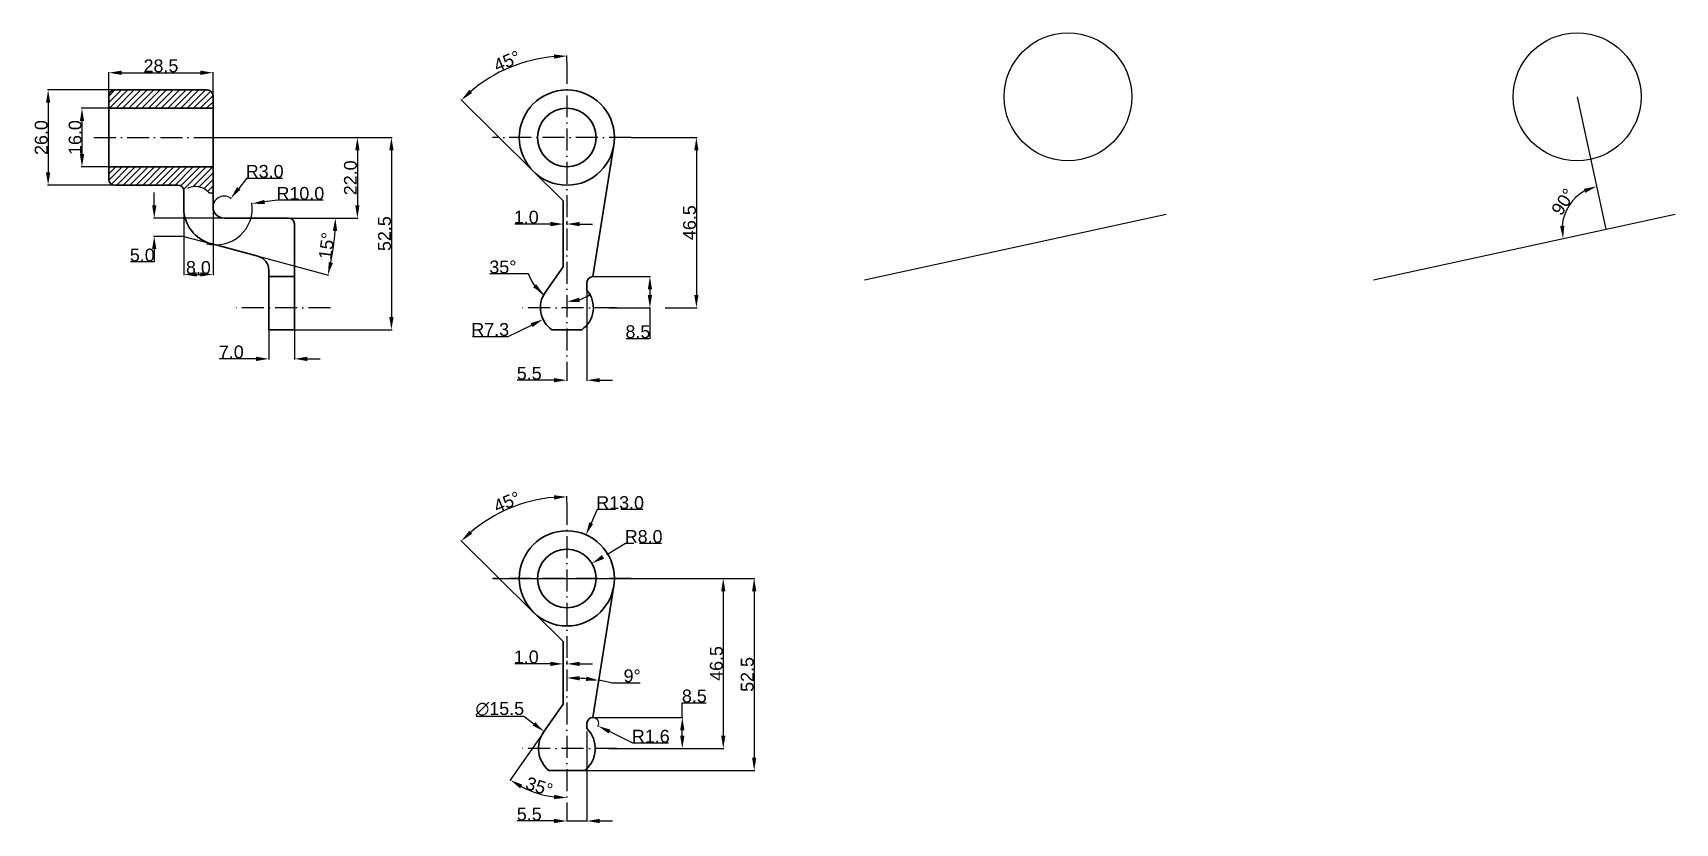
# Model space of a CAD drawing. Header units: inches. Extents: x -31 to 419, y -185 to 30.
import ezdxf

# ---------------------------------------------------------------- set-up
doc = ezdxf.new("R2010")
doc.units = ezdxf.units.IN
doc.header["$MEASUREMENT"] = 0
doc.linetypes.add('ACAD_ISO02W100', pattern=[15, 12, -3])
doc.linetypes.add('ACAD_ISO10W100', pattern=[18, 12, -3, 0, -3])
doc.layers.add('contorno', color=7, linetype='Continuous', lineweight=30)
for name, color, linetype in [('cotas', 7, 'Continuous'), ('ejes', 7, 'ACAD_ISO10W100'), ('ocultas', 7, 'ACAD_ISO02W100')]:
    doc.layers.add(name, color=color, linetype=linetype)
doc.styles.get("Standard").update_dxf_attribs({"font": 'ARIAL.TTF'})
doc.dimstyles.get("Standard").update_dxf_attribs({"dimtxt": 3.5, "dimasz": 3.5, "dimexe": 0.18, "dimexo": 0.0625, "dimgap": 0.09, "dimtad": 1, "dimtoh": 1, "dimdec": 1, "dimzin": 0, "dimdsep": 46, "dimtxsty": 'Standard', "dimcen": 0, "dimadec": 0, "dimazin": 0, "dimtfac": 1, "dimtdec": 1, "dimtofl": 0, "dimtmove": 0, "dimatfit": 3, "dimfxl": 1, "dimtolj": 1, "dimtzin": 0, "dimarcsym": 0})

# ---------------------------------------------------------------- blocks, each defined once
blk = doc.blocks.new('*D1')
at = {"color": 0, "lineweight": -2}
blk.add_arc((399.58, -23.22), 12, 119.0508, 175.5049, dxfattribs=at)
at = {"color": 0}
for points in [[(393.54, -12.18), (393.95, -13.27), (397.02, -11.49)], [(388.2, -22.24), (387.03, -22.32), (387.85, -25.77)]]:
    blk.add_solid(points, dxfattribs=at)
at = {"layer": 'Defpoints', "color": 0}
for p in [(391.7, 12.98), (391.5, -14.34), (418.5, -19.1), (399.58, -23.22), (336.03, -37.05)]:
    blk.add_point(p, dxfattribs=at)
at = {"color": 0, "insert": (387.9, -15.72), "char_height": 3.5, "attachment_point": 5, "rotation": 57.2779}
blk.add_mtext('\\A1;90°', dxfattribs=at)
blk = doc.blocks.new('*D2')
at = {"layer": 'cotas', "color": 0, "lineweight": -2, "ltscale": 0.5}
for p, q in [((39.4, -20.16), (52.32, -20.16)), ((31.03, -30.61), (50.27, -35.77))]:
    blk.add_line(p, q, dxfattribs=at)
blk.add_arc((-7.97, -20.16), 60.11, 348.3364, 356.6636, dxfattribs=at)
at = {"layer": 'cotas', "color": 0, "ltscale": 0.5}
for points in [[(51.46, -23.64), (52.62, -23.68), (52.14, -20.16)], [(51.47, -32.45), (50.33, -32.18), (50.09, -35.72)]]:
    blk.add_solid(points, dxfattribs=at)
at = {"layer": 'Defpoints', "color": 0, "ltscale": 0.5}
for p in [(21.69, -20.16), (39.34, -20.16), (18.1, -27.15), (30.97, -30.6), (51.23, -30.6)]:
    blk.add_point(p, dxfattribs=at)
at = {"layer": 'cotas', "color": 0, "ltscale": 0.5, "insert": (49.77, -27.76), "char_height": 3.5, "attachment_point": 5, "rotation": 82.5}
blk.add_mtext('\\A1;15°', dxfattribs=at)
blk = doc.blocks.new('*D3')
at = {"layer": 'cotas', "color": 0, "lineweight": -2, "ltscale": 0.5}
for p, q in [((115.44, 22.54), (115.44, 24.3)), ((106.16, -7.27), (86.46, 12.2))]:
    blk.add_line(p, q, dxfattribs=at)
blk.add_arc((115.44, -16.44), 40.56, 94.9454, 130.395, dxfattribs=at)
at = {"layer": 'cotas', "color": 0, "ltscale": 0.5}
for points in [[(111.92, 24.56), (111.97, 23.39), (115.44, 24.12)], [(89.55, 14.03), (88.76, 14.88), (86.59, 12.07)]]:
    blk.add_solid(points, dxfattribs=at)
at = {"layer": 'Defpoints', "color": 0, "ltscale": 0.5}
for p in [(104.87, 22.72), (115.44, 22.48), (106.2, -7.31), (114.44, -15.45), (115.44, -59.95)]:
    blk.add_point(p, dxfattribs=at)
at = {"layer": 'cotas', "color": 0, "ltscale": 0.5, "insert": (99.09, 22.72), "char_height": 3.5, "attachment_point": 5, "rotation": 22.6702}
blk.add_mtext('\\A1;45°', dxfattribs=at)
blk = doc.blocks.new('*D4')
at = {"layer": 'cotas', "color": 0, "lineweight": -2, "ltscale": 0.5}
for p, q in [((122.65, -36.16), (138.33, -36.16)), ((138.15, -39.66), (138.15, -41.16)), ((126.91, -44.66), (138.33, -44.66)), ((138.15, -44.66), (138.15, -53.12)), ((138.15, -53.12), (131.66, -53.12))]:
    blk.add_line(p, q, dxfattribs=at)
at = {"layer": 'cotas', "color": 0, "ltscale": 0.5}
for points in [[(137.57, -39.66), (138.74, -39.66), (138.15, -36.16)], [(137.57, -41.16), (138.74, -41.16), (138.15, -44.66)]]:
    blk.add_solid(points, dxfattribs=at)
at = {"layer": 'Defpoints', "color": 0, "ltscale": 0.5}
for p in [(122.58, -36.16), (126.85, -44.66), (138.15, -44.66)]:
    blk.add_point(p, dxfattribs=at)
at = {"layer": 'cotas', "color": 0, "ltscale": 0.5, "insert": (134.86, -51.24), "char_height": 3.5, "attachment_point": 5}
blk.add_mtext('\\A1;8.5', dxfattribs=at)
blk = doc.blocks.new('*D5')
at = {"layer": 'cotas', "color": 0, "lineweight": -2, "ltscale": 0.5}
for p, q in [((133.04, 1.84), (151.04, 1.84)), ((150.86, -1.66), (150.86, -41.16)), ((142.28, -44.66), (151.04, -44.66))]:
    blk.add_line(p, q, dxfattribs=at)
at = {"layer": 'cotas', "color": 0, "ltscale": 0.5}
for points in [[(150.27, -1.66), (151.44, -1.66), (150.86, 1.84)], [(150.27, -41.16), (151.44, -41.16), (150.86, -44.66)]]:
    blk.add_solid(points, dxfattribs=at)
at = {"layer": 'Defpoints', "color": 0, "ltscale": 0.5}
for p in [(132.98, 1.84), (142.21, -44.66), (150.86, -44.66)]:
    blk.add_point(p, dxfattribs=at)
at = {"layer": 'cotas', "color": 0, "ltscale": 0.5, "insert": (148.98, -21.41), "char_height": 3.5, "attachment_point": 5, "rotation": 90}
blk.add_mtext('\\A1;46.5', dxfattribs=at)
blk = doc.blocks.new('*D6')
at = {"layer": 'cotas', "color": 0, "lineweight": -2, "ltscale": 0.5}
for p, q in [((110.94, -21.79), (101.23, -21.79)), ((114.44, -21), (114.44, -21.97)), ((115.44, -21), (115.44, -21.97)), ((118.94, -21.79), (122.44, -21.79))]:
    blk.add_line(p, q, dxfattribs=at)
at = {"layer": 'cotas', "color": 0, "ltscale": 0.5}
for points in [[(110.94, -21.21), (110.94, -22.38), (114.44, -21.79)], [(118.94, -21.21), (118.94, -22.38), (115.44, -21.79)]]:
    blk.add_solid(points, dxfattribs=at)
at = {"layer": 'Defpoints', "color": 0, "ltscale": 0.5}
for p in [(114.44, -20.94), (115.44, -20.94), (115.44, -21.79)]:
    blk.add_point(p, dxfattribs=at)
at = {"layer": 'cotas', "color": 0, "ltscale": 0.5, "insert": (104.34, -19.92), "char_height": 3.5, "attachment_point": 5}
blk.add_mtext('\\A1;1.0', dxfattribs=at)
blk = doc.blocks.new('*D7')
at = {"layer": 'cotas', "color": 0, "lineweight": -2, "ltscale": 0.5}
for p, q in [((99.43, -52.51), (105.79, -49.4)), ((89.62, -52.51), (99.43, -52.51))]:
    blk.add_line(p, q, dxfattribs=at)
at = {"layer": 'cotas', "color": 0, "ltscale": 0.5}
blk.add_solid([(105.53, -48.87), (106.05, -49.92), (108.93, -47.85)], dxfattribs=at)
at = {"layer": 'Defpoints', "color": 0, "ltscale": 0.5}
for p in [(115.44, -44.66), (108.93, -47.85)]:
    blk.add_point(p, dxfattribs=at)
at = {"layer": 'cotas', "color": 0, "ltscale": 0.5, "insert": (94.48, -50.63), "char_height": 3.5, "attachment_point": 5}
blk.add_mtext('\\A1;R7.3', dxfattribs=at)
blk = doc.blocks.new('*D8')
at = {"layer": 'cotas', "color": 0, "lineweight": -2, "ltscale": 0.5}
for p, q in [((104.96, -35.42), (94.41, -35.42)), ((109.47, -40.56), (109.02, -41.2))]:
    blk.add_line(p, q, dxfattribs=at)
for start, end in [(197.9603, 235), (198.4471, 216.7236), (288.2764, 306.5529)]:
    blk.add_arc((115.44, -32.02), 11.02, start, end, dxfattribs=at)
at = {"layer": 'cotas', "color": 0, "ltscale": 0.5}
for points in [[(107.02, -38.19), (106.2, -39.03), (109.12, -41.05)], [(118.99, -43.06), (118.8, -41.91), (115.44, -43.04)]]:
    blk.add_solid(points, dxfattribs=at)
at = {"layer": 'Defpoints', "color": 0, "ltscale": 0.5}
for p in [(115.44, 22.48), (114.44, -33.45), (109.5, -40.5), (113.21, -42.81), (115.44, -59.95)]:
    blk.add_point(p, dxfattribs=at)
at = {"layer": 'cotas', "color": 0, "ltscale": 0.5, "insert": (97.94, -33.54), "char_height": 3.5, "attachment_point": 5}
blk.add_mtext('\\A1;35°', dxfattribs=at)
blk = doc.blocks.new('*D9')
at = {"layer": 'cotas', "color": 0, "lineweight": -2, "ltscale": 0.5}
for p, q in [((120.94, -40), (120.94, -64.64)), ((115.44, -60.02), (115.44, -64.64)), ((111.94, -64.46), (101.86, -64.46)), ((124.44, -64.46), (127.94, -64.46))]:
    blk.add_line(p, q, dxfattribs=at)
at = {"layer": 'cotas', "color": 0, "ltscale": 0.5}
for points in [[(111.94, -63.88), (111.94, -65.04), (115.44, -64.46)], [(124.44, -63.88), (124.44, -65.04), (120.94, -64.46)]]:
    blk.add_solid(points, dxfattribs=at)
at = {"layer": 'Defpoints', "color": 0, "ltscale": 0.5}
for p in [(120.94, -39.94), (115.44, -59.95), (115.44, -64.46)]:
    blk.add_point(p, dxfattribs=at)
at = {"layer": 'cotas', "color": 0, "ltscale": 0.5, "insert": (105.15, -62.59), "char_height": 3.5, "attachment_point": 5}
blk.add_mtext('\\A1;5.5', dxfattribs=at)
blk = doc.blocks.new('*D10')
at = {"layer": 'cotas', "color": 0, "lineweight": -2, "ltscale": 0.5}
for p, q in [((-9.87, 9.84), (-17.33, 9.84)), ((-17.15, 6.34), (-17.15, -2.66)), ((-9.87, -6.16), (-17.33, -6.16))]:
    blk.add_line(p, q, dxfattribs=at)
at = {"layer": 'cotas', "color": 0, "ltscale": 0.5}
for points in [[(-17.73, 6.34), (-16.56, 6.34), (-17.15, 9.84)], [(-17.73, -2.66), (-16.56, -2.66), (-17.15, -6.16)]]:
    blk.add_solid(points, dxfattribs=at)
at = {"layer": 'Defpoints', "color": 0, "ltscale": 0.5}
for p in [(-9.81, 9.84), (-17.15, -6.16), (-9.81, -6.16)]:
    blk.add_point(p, dxfattribs=at)
at = {"layer": 'cotas', "color": 0, "ltscale": 0.5, "insert": (-19.02, 1.84), "char_height": 3.5, "attachment_point": 5, "rotation": 90}
blk.add_mtext('\\A1;16.0', dxfattribs=at)
blk = doc.blocks.new('*D11')
at = {"layer": 'cotas', "color": 0, "lineweight": -2, "ltscale": 0.5}
for p, q in [((-1.4, 14.84), (-26.59, 14.84)), ((-26.41, 11.34), (-26.41, -7.66)), ((-1.4, -11.16), (-26.59, -11.16))]:
    blk.add_line(p, q, dxfattribs=at)
at = {"layer": 'cotas', "color": 0, "ltscale": 0.5}
for points in [[(-27, 11.34), (-25.83, 11.34), (-26.41, 14.84)], [(-27, -7.66), (-25.83, -7.66), (-26.41, -11.16)]]:
    blk.add_solid(points, dxfattribs=at)
at = {"layer": 'Defpoints', "color": 0, "ltscale": 0.5}
for p in [(-1.34, 14.84), (-26.41, -11.16), (-1.34, -11.16)]:
    blk.add_point(p, dxfattribs=at)
at = {"layer": 'cotas', "color": 0, "ltscale": 0.5, "insert": (-28.29, 1.84), "char_height": 3.5, "attachment_point": 5, "rotation": 90}
blk.add_mtext('\\A1;26.0', dxfattribs=at)
blk = doc.blocks.new('*D12')
at = {"layer": 'cotas', "color": 0, "lineweight": -2, "ltscale": 0.5}
for p, q in [((-9.81, 11.98), (-9.81, 19.74)), ((-6.31, 19.56), (15.19, 19.56)), ((18.69, 11.98), (18.69, 19.74))]:
    blk.add_line(p, q, dxfattribs=at)
at = {"layer": 'cotas', "color": 0, "ltscale": 0.5}
for points in [[(-6.31, 20.14), (-6.31, 18.97), (-9.81, 19.56)], [(15.19, 20.14), (15.19, 18.97), (18.69, 19.56)]]:
    blk.add_solid(points, dxfattribs=at)
at = {"layer": 'Defpoints', "color": 0, "ltscale": 0.5}
for p in [(18.69, 19.56), (-9.81, 11.92), (18.69, 11.92)]:
    blk.add_point(p, dxfattribs=at)
at = {"layer": 'cotas', "color": 0, "ltscale": 0.5, "insert": (4.44, 21.43), "char_height": 3.5, "attachment_point": 5}
blk.add_mtext('\\A1;28.5', dxfattribs=at)
blk = doc.blocks.new('*D13')
at = {"layer": 'cotas', "color": 0, "lineweight": -2, "ltscale": 0.5}
for p, q in [((27.86, -9.3), (25.7, -12.05)), ((37.66, -9.3), (27.86, -9.3))]:
    blk.add_line(p, q, dxfattribs=at)
blk.add_arc((21.69, -17.16), 3, 48.4452, 178.8063, dxfattribs=at)
at = {"layer": 'cotas', "color": 0, "ltscale": 0.5}
blk.add_solid([(25.24, -11.69), (26.16, -12.41), (23.54, -14.8)], dxfattribs=at)
at = {"layer": 'Defpoints', "color": 0, "ltscale": 0.5}
for p in [(21.69, -17.16), (23.54, -14.8)]:
    blk.add_point(p, dxfattribs=at)
at = {"layer": 'cotas', "color": 0, "ltscale": 0.5, "insert": (32.81, -7.42), "char_height": 3.5, "attachment_point": 5}
blk.add_mtext('\\A1;R3.0', dxfattribs=at)
blk = doc.blocks.new('*D14')
at = {"layer": 'cotas', "color": 0, "lineweight": -2, "ltscale": 0.5}
for p, q in [((36.27, -15.31), (32.79, -15.76)), ((48.79, -15.31), (36.27, -15.31))]:
    blk.add_line(p, q, dxfattribs=at)
blk.add_arc((19.41, -17.49), 10, 255.3581, 8.3953, dxfattribs=at)
at = {"layer": 'cotas', "color": 0, "ltscale": 0.5}
blk.add_solid([(32.72, -15.18), (32.87, -16.34), (29.32, -16.21)], dxfattribs=at)
at = {"layer": 'Defpoints', "color": 0, "ltscale": 0.5}
for p in [(19.41, -17.49), (29.32, -16.21)]:
    blk.add_point(p, dxfattribs=at)
at = {"layer": 'cotas', "color": 0, "ltscale": 0.5, "insert": (42.57, -13.43), "char_height": 3.5, "attachment_point": 5}
blk.add_mtext('\\A1;R10.0', dxfattribs=at)
blk = doc.blocks.new('*D15')
at = {"layer": 'cotas', "color": 0, "lineweight": -2, "ltscale": 0.5}
for p, q in [((10.69, -15.19), (10.69, -35.73)), ((18.69, -15.19), (18.69, -35.73)), ((14.19, -35.55), (15.19, -35.55))]:
    blk.add_line(p, q, dxfattribs=at)
at = {"layer": 'cotas', "color": 0, "ltscale": 0.5}
for points in [[(14.19, -34.97), (14.19, -36.13), (10.69, -35.55)], [(15.19, -34.97), (15.19, -36.13), (18.69, -35.55)]]:
    blk.add_solid(points, dxfattribs=at)
at = {"layer": 'Defpoints', "color": 0, "ltscale": 0.5}
for p in [(10.69, -15.13), (18.69, -15.13), (18.69, -35.55)]:
    blk.add_point(p, dxfattribs=at)
at = {"layer": 'cotas', "color": 0, "ltscale": 0.5, "insert": (14.69, -33.67), "char_height": 3.5, "attachment_point": 5}
blk.add_mtext('\\A1;8.0', dxfattribs=at)
blk = doc.blocks.new('*D16')
at = {"layer": 'cotas', "color": 0, "lineweight": -2, "ltscale": 0.5}
for p, q in [((33.94, -50.73), (33.94, -58.81)), ((40.94, -50.73), (40.94, -58.81)), ((30.44, -58.63), (20.43, -58.63)), ((44.44, -58.63), (47.94, -58.63))]:
    blk.add_line(p, q, dxfattribs=at)
at = {"layer": 'cotas', "color": 0, "ltscale": 0.5}
for points in [[(30.44, -58.05), (30.44, -59.22), (33.94, -58.63)], [(44.44, -58.05), (44.44, -59.22), (40.94, -58.63)]]:
    blk.add_solid(points, dxfattribs=at)
at = {"layer": 'Defpoints', "color": 0, "ltscale": 0.5}
for p in [(33.94, -50.66), (40.94, -50.66), (40.94, -58.63)]:
    blk.add_point(p, dxfattribs=at)
at = {"layer": 'cotas', "color": 0, "ltscale": 0.5, "insert": (23.68, -56.76), "char_height": 3.5, "attachment_point": 5}
blk.add_mtext('\\A1;7.0', dxfattribs=at)
blk = doc.blocks.new('*D17')
at = {"layer": 'cotas', "color": 0, "lineweight": -2, "ltscale": 0.5}
for p, q in [((26.17, 1.84), (67.64, 1.84)), ((67.46, -1.66), (67.46, -47.16)), ((41, -50.66), (67.64, -50.66))]:
    blk.add_line(p, q, dxfattribs=at)
at = {"layer": 'cotas', "color": 0, "ltscale": 0.5}
for points in [[(66.88, -1.66), (68.05, -1.66), (67.46, 1.84)], [(66.88, -47.16), (68.05, -47.16), (67.46, -50.66)]]:
    blk.add_solid(points, dxfattribs=at)
at = {"layer": 'Defpoints', "color": 0, "ltscale": 0.5}
for p in [(26.11, 1.84), (40.94, -50.66), (67.46, -50.66)]:
    blk.add_point(p, dxfattribs=at)
at = {"layer": 'cotas', "color": 0, "ltscale": 0.5, "insert": (65.59, -24.41), "char_height": 3.5, "attachment_point": 5, "rotation": 90}
blk.add_mtext('\\A1;52.5', dxfattribs=at)
blk = doc.blocks.new('*D18')
at = {"layer": 'cotas', "color": 0, "lineweight": -2, "ltscale": 0.5}
for p, q in [((18.75, 1.84), (58.33, 1.84)), ((58.15, -1.66), (58.15, -16.66)), ((35.74, -20.16), (58.33, -20.16))]:
    blk.add_line(p, q, dxfattribs=at)
at = {"layer": 'cotas', "color": 0, "ltscale": 0.5}
for points in [[(57.57, -1.66), (58.73, -1.66), (58.15, 1.84)], [(57.57, -16.66), (58.73, -16.66), (58.15, -20.16)]]:
    blk.add_solid(points, dxfattribs=at)
at = {"layer": 'Defpoints', "color": 0, "ltscale": 0.5}
for p in [(18.69, 1.84), (35.68, -20.16), (58.15, -20.16)]:
    blk.add_point(p, dxfattribs=at)
at = {"layer": 'cotas', "color": 0, "ltscale": 0.5, "insert": (56.27, -9.16), "char_height": 3.5, "attachment_point": 5, "rotation": 90}
blk.add_mtext('\\A1;22.0', dxfattribs=at)
blk = doc.blocks.new('*D19')
at = {"layer": 'cotas', "color": 0, "lineweight": -2, "ltscale": 0.5}
for p, q in [((2.61, -16.66), (2.61, -13.16)), ((24.65, -20.16), (2.43, -20.16)), ((10.63, -25.15), (2.43, -25.15)), ((2.61, -28.65), (2.61, -32.15)), ((2.61, -32.15), (-3.84, -32.15))]:
    blk.add_line(p, q, dxfattribs=at)
at = {"layer": 'cotas', "color": 0, "ltscale": 0.5}
for points in [[(2.02, -16.66), (3.19, -16.66), (2.61, -20.16)], [(2.02, -28.65), (3.19, -28.65), (2.61, -25.15)]]:
    blk.add_solid(points, dxfattribs=at)
at = {"layer": 'Defpoints', "color": 0, "ltscale": 0.5}
for p in [(24.72, -20.16), (2.61, -25.15), (10.69, -25.15)]:
    blk.add_point(p, dxfattribs=at)
at = {"layer": 'cotas', "color": 0, "ltscale": 0.5, "insert": (-0.66, -30.28), "char_height": 3.5, "attachment_point": 5}
blk.add_mtext('\\A1;5.0', dxfattribs=at)
blk = doc.blocks.new('*D23')
at = {"layer": 'cotas', "color": 0, "lineweight": -2, "ltscale": 0.5}
for p, q in [((115.44, -97.91), (115.44, -96.15)), ((106.16, -127.72), (86.46, -108.25))]:
    blk.add_line(p, q, dxfattribs=at)
blk.add_arc((115.44, -136.89), 40.56, 94.9454, 130.395, dxfattribs=at)
at = {"layer": 'cotas', "color": 0, "ltscale": 0.5}
for points in [[(111.92, -95.9), (111.97, -97.06), (115.44, -96.33)], [(89.55, -106.43), (88.76, -105.57), (86.59, -108.38)]]:
    blk.add_solid(points, dxfattribs=at)
at = {"layer": 'Defpoints', "color": 0, "ltscale": 0.5}
for p in [(104.87, -97.73), (115.44, -97.97), (106.2, -127.76), (114.44, -135.9), (115.44, -180.41)]:
    blk.add_point(p, dxfattribs=at)
at = {"layer": 'cotas', "color": 0, "ltscale": 0.5, "insert": (99.09, -97.74), "char_height": 3.5, "attachment_point": 5, "rotation": 22.6702}
blk.add_mtext('\\A1;45°', dxfattribs=at)
blk = doc.blocks.new('*D24')
at = {"layer": 'cotas', "color": 0, "lineweight": -2, "ltscale": 0.5}
for p, q in [((147.01, -156.62), (147.01, -152.64)), ((147.01, -152.64), (153.5, -152.64)), ((122.65, -156.62), (147.19, -156.62)), ((147.01, -161.62), (147.01, -160.12)), ((126.91, -165.12), (147.19, -165.12))]:
    blk.add_line(p, q, dxfattribs=at)
at = {"layer": 'cotas', "color": 0, "ltscale": 0.5}
for points in [[(146.42, -160.12), (147.59, -160.12), (147.01, -156.62)], [(146.42, -161.62), (147.59, -161.62), (147.01, -165.12)]]:
    blk.add_solid(points, dxfattribs=at)
at = {"layer": 'Defpoints', "color": 0, "ltscale": 0.5}
for p in [(122.58, -156.62), (126.85, -165.12), (147.01, -165.12)]:
    blk.add_point(p, dxfattribs=at)
at = {"layer": 'cotas', "color": 0, "ltscale": 0.5, "insert": (150.3, -150.77), "char_height": 3.5, "attachment_point": 5}
blk.add_mtext('\\A1;8.5', dxfattribs=at)
blk = doc.blocks.new('*D20')
at = {"layer": 'cotas', "color": 0, "lineweight": -2, "ltscale": 0.5}
for p, q in [((133.04, -118.62), (158.38, -118.62)), ((158.2, -122.12), (158.2, -161.62)), ((142.28, -165.12), (158.38, -165.12))]:
    blk.add_line(p, q, dxfattribs=at)
at = {"layer": 'cotas', "color": 0, "ltscale": 0.5}
for points in [[(157.62, -122.12), (158.79, -122.12), (158.2, -118.62)], [(157.62, -161.62), (158.79, -161.62), (158.2, -165.12)]]:
    blk.add_solid(points, dxfattribs=at)
at = {"layer": 'Defpoints', "color": 0, "ltscale": 0.5}
for p in [(132.98, -118.62), (142.21, -165.12), (158.2, -165.12)]:
    blk.add_point(p, dxfattribs=at)
at = {"layer": 'cotas', "color": 0, "ltscale": 0.5, "insert": (156.33, -141.87), "char_height": 3.5, "attachment_point": 5, "rotation": 90}
blk.add_mtext('\\A1;46.5', dxfattribs=at)
blk = doc.blocks.new('*D21')
at = {"layer": 'cotas', "color": 0, "lineweight": -2, "ltscale": 0.5}
for p, q in [((110.94, -141.98), (101.23, -141.98)), ((114.44, -141.19), (114.44, -142.16)), ((115.44, -141.19), (115.44, -142.16)), ((118.94, -141.98), (122.44, -141.98))]:
    blk.add_line(p, q, dxfattribs=at)
at = {"layer": 'cotas', "color": 0, "ltscale": 0.5}
for points in [[(110.94, -141.4), (110.94, -142.56), (114.44, -141.98)], [(118.94, -141.4), (118.94, -142.56), (115.44, -141.98)]]:
    blk.add_solid(points, dxfattribs=at)
at = {"layer": 'Defpoints', "color": 0, "ltscale": 0.5}
for p in [(114.44, -141.13), (115.44, -141.13), (115.44, -141.98)]:
    blk.add_point(p, dxfattribs=at)
at = {"layer": 'cotas', "color": 0, "ltscale": 0.5, "insert": (104.34, -140.1), "char_height": 3.5, "attachment_point": 5}
blk.add_mtext('\\A1;1.0', dxfattribs=at)
blk = doc.blocks.new('*D22')
at = {"layer": 'cotas', "color": 0, "lineweight": -2, "ltscale": 0.5}
for p, q in [((120.94, -160.46), (120.94, -185.09)), ((115.44, -180.47), (115.44, -185.09)), ((111.94, -184.91), (101.86, -184.91)), ((124.44, -184.91), (127.94, -184.91))]:
    blk.add_line(p, q, dxfattribs=at)
at = {"layer": 'cotas', "color": 0, "ltscale": 0.5}
for points in [[(111.94, -184.33), (111.94, -185.5), (115.44, -184.91)], [(124.44, -184.33), (124.44, -185.5), (120.94, -184.91)]]:
    blk.add_solid(points, dxfattribs=at)
at = {"layer": 'Defpoints', "color": 0, "ltscale": 0.5}
for p in [(120.94, -160.39), (115.44, -180.41), (115.44, -184.91)]:
    blk.add_point(p, dxfattribs=at)
at = {"layer": 'cotas', "color": 0, "ltscale": 0.5, "insert": (105.15, -183.04), "char_height": 3.5, "attachment_point": 5}
blk.add_mtext('\\A1;5.5', dxfattribs=at)
blk = doc.blocks.new('*D25')
at = {"layer": 'Defpoints', "color": 0, "ltscale": 0.5}
for p in [(120.67, -106.71), (115.44, -118.62)]:
    blk.add_point(p, dxfattribs=at)
at = {"layer": 'ocultas', "color": 0, "lineweight": -2, "ltscale": 0.5}
for p, q in [((123.7, -99.81), (122.08, -103.51)), ((136.22, -99.81), (123.7, -99.81))]:
    blk.add_line(p, q, dxfattribs=at)
at = {"layer": 'ocultas', "color": 0, "ltscale": 0.5}
blk.add_solid([(121.54, -103.27), (122.61, -103.74), (120.67, -106.71)], dxfattribs=at)
at = {"layer": 'ocultas', "color": 0, "ltscale": 0.5, "insert": (130.01, -97.93), "char_height": 3.5, "attachment_point": 5}
blk.add_mtext('\\A1;R13.0', dxfattribs=at)
blk = doc.blocks.new('*D26')
at = {"layer": 'Defpoints', "color": 0, "ltscale": 0.5}
for p in [(122.32, -114.53), (115.44, -118.62)]:
    blk.add_point(p, dxfattribs=at)
at = {"layer": 'ocultas', "color": 0, "lineweight": -2, "ltscale": 0.5}
for p, q in [((131.49, -109.07), (125.32, -112.74)), ((141.29, -109.07), (131.49, -109.07))]:
    blk.add_line(p, q, dxfattribs=at)
at = {"layer": 'ocultas', "color": 0, "ltscale": 0.5}
blk.add_solid([(125.03, -112.24), (125.62, -113.24), (122.32, -114.53)], dxfattribs=at)
at = {"layer": 'ocultas', "color": 0, "ltscale": 0.5, "insert": (136.44, -107.19), "char_height": 3.5, "attachment_point": 5}
blk.add_mtext('\\A1;R8.0', dxfattribs=at)
blk = doc.blocks.new('*D27')
at = {"layer": 'cotas', "color": 0, "lineweight": -2, "ltscale": 0.5}
blk.add_line((109.06, -160.72), (99.88, -173.84), dxfattribs=at)
blk.add_arc((115.44, -151.6), 26.96, 242.444, 262.556, dxfattribs=at)
at = {"layer": 'cotas', "color": 0, "ltscale": 0.5}
for points in [[(102.67, -176), (103.27, -175.01), (99.98, -173.69)], [(111.99, -177.75), (111.91, -178.92), (115.44, -178.56)]]:
    blk.add_solid(points, dxfattribs=at)
at = {"layer": 'Defpoints', "color": 0, "ltscale": 0.5}
for p in [(115.44, -97.97), (114.44, -153.03), (109.09, -160.67), (104.76, -176.36), (115.44, -180.41)]:
    blk.add_point(p, dxfattribs=at)
at = {"layer": 'cotas', "color": 0, "ltscale": 0.5, "insert": (107.9, -175.52), "char_height": 3.5, "attachment_point": 5, "rotation": 342.5}
blk.add_mtext('\\A1;35°', dxfattribs=at)
blk = doc.blocks.new('*D28')
at = {"layer": 'cotas', "color": 0, "lineweight": -2, "ltscale": 0.5}
for p, q in [((90.62, -156.27), (103.64, -156.27)), ((103.64, -156.27), (106.44, -158.37))]:
    blk.add_line(p, q, dxfattribs=at)
blk.add_arc((115.44, -165.12), 7.75, 141.8023, 144.5379, dxfattribs=at)
at = {"layer": 'cotas', "color": 0, "ltscale": 0.5}
blk.add_solid([(106.79, -157.9), (106.09, -158.83), (109.24, -160.47)], dxfattribs=at)
at = {"layer": 'Defpoints', "color": 0, "ltscale": 0.5}
for p in [(109.24, -160.47), (121.64, -169.77)]:
    blk.add_point(p, dxfattribs=at)
at = {"layer": 'cotas', "color": 0, "ltscale": 0.5, "insert": (97.09, -154.29), "char_height": 3.5, "attachment_point": 5}
blk.add_mtext('\\A1;∅15.5', dxfattribs=at)
blk = doc.blocks.new('*D29')
at = {"layer": 'cotas', "color": 0, "lineweight": -2, "ltscale": 0.5}
blk.add_line((127.63, -147.15), (135.45, -147.15), dxfattribs=at)
for start, end in [(84.587, 86.413), (77.413, 81)]:
    blk.add_arc((115.44, -201.72), 55.92, start, end, dxfattribs=at)
at = {"layer": 'cotas', "color": 0, "ltscale": 0.5}
for points in [[(118.92, -146.5), (118.96, -145.33), (115.44, -145.8)], [(120.79, -145.47), (120.64, -146.63), (124.19, -146.49)]]:
    blk.add_solid(points, dxfattribs=at)
at = {"layer": 'Defpoints', "color": 0, "ltscale": 0.5}
for p in [(115.44, -97.97), (128.28, -120.65), (118.37, -145.88), (122.58, -156.62), (115.44, -180.41)]:
    blk.add_point(p, dxfattribs=at)
at = {"layer": 'cotas', "color": 0, "ltscale": 0.5, "insert": (133.29, -145.27), "char_height": 3.5, "attachment_point": 5}
blk.add_mtext('\\A1;9°', dxfattribs=at)
blk = doc.blocks.new('*D30')
at = {"layer": 'cotas', "color": 0, "lineweight": -2, "ltscale": 0.5}
for p, q in [((95.17, -118.62), (166.84, -118.62)), ((166.66, -122.12), (166.66, -167.62)), ((110.6, -171.12), (166.84, -171.12))]:
    blk.add_line(p, q, dxfattribs=at)
at = {"layer": 'cotas', "color": 0, "ltscale": 0.5}
for points in [[(166.08, -122.12), (167.24, -122.12), (166.66, -118.62)], [(166.08, -167.62), (167.24, -167.62), (166.66, -171.12)]]:
    blk.add_solid(points, dxfattribs=at)
at = {"layer": 'Defpoints', "color": 0, "ltscale": 0.5}
for p in [(95.11, -118.62), (110.54, -171.12), (166.66, -171.12)]:
    blk.add_point(p, dxfattribs=at)
at = {"layer": 'cotas', "color": 0, "ltscale": 0.5, "insert": (164.78, -144.87), "char_height": 3.5, "attachment_point": 5, "rotation": 90}
blk.add_mtext('\\A1;52.5', dxfattribs=at)
blk = doc.blocks.new('*D31')
at = {"layer": 'cotas', "color": 0, "lineweight": -2, "ltscale": 0.5}
for p, q in [((133.44, -163.64), (127.11, -160.49)), ((143.25, -163.64), (133.44, -163.64))]:
    blk.add_line(p, q, dxfattribs=at)
blk.add_arc((122.54, -158.22), 1.6, 327.0817, 87.7619, dxfattribs=at)
at = {"layer": 'cotas', "color": 0, "ltscale": 0.5}
blk.add_solid([(127.37, -159.97), (126.85, -161.01), (123.97, -158.93)], dxfattribs=at)
at = {"layer": 'Defpoints', "color": 0, "ltscale": 0.5}
for p in [(122.54, -158.22), (123.97, -158.93)]:
    blk.add_point(p, dxfattribs=at)
at = {"layer": 'cotas', "color": 0, "ltscale": 0.5, "insert": (138.39, -161.77), "char_height": 3.5, "attachment_point": 5}
blk.add_mtext('\\A1;R1.6', dxfattribs=at)

msp = doc.modelspace()

# ---------------------------------------------------------------- hatches: boundary and pattern name
at = {"layer": 'ocultas', "ltscale": 0.5}
h = msp.add_hatch(dxfattribs=at)
h.set_pattern_fill('ANSI31', color=256, scale=10, style=0)
h.paths.add_polyline_path([(18.69, 13.24, 0.414214), (17.09, 14.84), (-8.21, 14.84, 0.414214), (-9.81, 13.24), (-9.81, 9.84), (18.69, 9.84)])
h.paths.add_polyline_path([(18.69, -6.16), (-9.81, -6.16), (-9.81, -9.56, 0.414214), (-8.21, -11.16), (9.09, -11.16, -0.414214), (10.69, -12.76, -0.390028), (17.24, -12.91, 0.276695), (18.69, -13.24)])

# ---------------------------------------------------------------- linework, layer by layer
for p, q in [((391.7, 12.98), (399.58, -23.22)), ((196.8, -37.05), (279.28, -19.1)), ((336.03, -37.05), (418.5, -19.1))]:
    msp.add_line(p, q)
for centre in [(252.47, 12.98), (391.7, 12.98)]:
    msp.add_circle(centre, 17.47)
at = {"layer": 'contorno'}
for p, q in [((-8.21, 14.84), (17.09, 14.84)), ((-9.81, 13.24), (-9.81, -9.56)), ((-9.81, 9.84), (18.69, 9.84)), ((18.69, 13.24), (18.69, -11.16)), ((18.69, 1.84), (18.69, -17.16)), ((122.58, -36.16), (128.28, -0.2)), ((-9.81, -6.16), (18.69, -6.16)), ((114.44, -15.45), (106.2, -7.31)), ((-8.21, -11.16), (9.09, -11.16)), ((10.69, -17.49), (10.69, -12.76)), ((114.44, -15.45), (114.44, -33.45)), ((21.69, -20.16), (39.34, -20.16)), ((40.94, -21.76), (40.94, -50.66)), ((18.1, -27.15), (30.97, -30.6)), ((33.94, -50.66), (33.94, -34.46)), ((114.44, -33.45), (109.5, -40.5)), ((120.94, -40), (120.94, -37.76)), ((122.54, -36.16), (122.54, -36.16)), ((40.94, -50.66), (33.94, -50.66)), ((111.37, -50.66), (119.51, -50.66)), ((115.44, -50.66), (119.51, -50.66)), ((122.58, -156.62), (128.28, -120.65)), ((114.44, -135.9), (106.2, -127.76)), ((114.44, -135.9), (114.44, -153.03)), ((114.44, -153.03), (109.09, -160.67)), ((122.54, -156.62), (122.54, -156.62)), ((120.94, -159.66), (120.94, -158.22)), ((110.54, -171.12), (120.35, -171.12))]:
    msp.add_line(p, q, dxfattribs=at)
at = {"layer": 'contorno', "ltscale": 0.5}
msp.add_line((40.94, -36.14), (33.94, -36.14), dxfattribs=at)
at = {"layer": 'contorno'}
for centre, radius in [((115.44, 1.84), 13), ((115.44, 1.84), 8), ((115.44, -118.62), 13), ((115.44, -118.62), 8)]:
    msp.add_circle(centre, radius, dxfattribs=at)
for centre, radius, start, end in [((-8.21, 13.24), 1.6, 90, 180), ((17.09, 13.24), 1.6, 0, 90), ((-8.21, -9.56), 1.6, 180, 270), ((9.09, -12.76), 1.6, 0, 90), ((20.69, -17.49), 10, 180, 255), ((21.69, -17.16), 3, 180, 270), ((39.34, -21.76), 1.6, 0, 90), ((29.94, -34.46), 4, 0, 75), ((115.44, -44.66), 7.25, 304.1484, 40.6572), ((122.54, -37.76), 1.6, 90, 180), ((115.44, -44.66), 7.25, 145, 235.8516), ((122.54, -158.22), 1.6, 90, 180)]:
    msp.add_arc(centre, radius, start, end, dxfattribs=at)
at = {"layer": 'contorno', "ltscale": 0.5}
for start, end in [(145, 230.732), (309.268, 44.7913)]:
    msp.add_arc((115.44, -165.12), 7.75, start, end, dxfattribs=at)
at = {"layer": 'cotas'}
msp.add_line((10.69, -25.15), (19.41, -27.49), dxfattribs=at)
at = {"layer": 'cotas', "ltscale": 0.5}
msp.add_line((115.44, -184.91), (120.94, -184.91), dxfattribs=at)
at = {"layer": 'ejes', "ltscale": 0.5}
for p, q in [((115.44, 22.48), (115.44, -59.95)), ((-13.88, 1.84), (26.11, 1.84)), ((132.98, 1.84), (95.11, 1.84)), ((50.77, -44.66), (23.72, -44.66)), ((129.09, -44.66), (102.04, -44.66)), ((115.44, -97.97), (115.44, -180.41)), ((132.98, -118.62), (95.11, -118.62)), ((129.09, -165.12), (102.04, -165.12))]:
    msp.add_line(p, q, dxfattribs=at)
at = {"layer": 'ocultas', "ltscale": 0.5}
msp.add_lwpolyline([(10.69, -12.76, -0.390028), (17.24, -12.91, 0.276695), (18.69, -13.24, 0.276695)], format="xyb", dxfattribs=at)

# ---------------------------------------------------------------- dimensions: what is measured, and where the dimension line sits
dim = msp.add_angular_dim_2l(base=(391.5, -14.34), line1=((336.03, -37.05), (418.5, -19.1)), line2=((391.7, 12.98), (399.58, -23.22)), dimstyle='Standard')
dim.commit()
dim.dimension.update_dxf_attribs({"geometry": '*D1', "text_midpoint": (387.9, -15.72)})
at = {"layer": 'cotas', "ltscale": 0.5}
for base, p1, p2, picture, middle in [((18.69, 19.56), (-9.81, 11.92), (18.69, 11.92), '*D12', (4.44, 21.43)), ((18.69, -35.55), (10.69, -15.13), (18.69, -15.13), '*D15', (14.69, -33.67)), ((115.44, -64.46), (120.94, -39.94), (115.44, -59.95), '*D9', (105.15, -62.59)), ((115.44, -184.91), (120.94, -160.39), (115.44, -180.41), '*D22', (105.15, -183.04))]:
    dim = msp.add_linear_dim(base=base, p1=p1, p2=p2, dimstyle='Standard', dxfattribs=at)
    dim.commit()
    dim.dimension.update_dxf_attribs({"geometry": picture, "text_midpoint": middle})
for base, line1, line2, picture, middle in [((104.87, 22.72), ((114.44, -15.45), (106.2, -7.31)), ((115.44, 22.48), (115.44, -59.95)), '*D3', (99.09, 22.72)), ((113.21, -42.81), ((115.44, 22.48), (115.44, -59.95)), ((114.44, -33.45), (109.5, -40.5)), '*D8', (97.94, -33.54)), ((51.23, -30.6), ((18.1, -27.15), (30.97, -30.6)), ((21.69, -20.16), (39.34, -20.16)), '*D2', (49.77, -27.76)), ((104.87, -97.73), ((114.44, -135.9), (106.2, -127.76)), ((115.44, -97.97), (115.44, -180.41)), '*D23', (99.09, -97.74)), ((104.76, -176.36), ((115.44, -97.97), (115.44, -180.41)), ((114.44, -153.03), (109.09, -160.67)), '*D27', (107.9, -175.52)), ((118.37, -145.88), ((122.58, -156.62), (128.28, -120.65)), ((115.44, -97.97), (115.44, -180.41)), '*D29', (133.29, -145.27))]:
    dim = msp.add_angular_dim_2l(base=base, line1=line1, line2=line2, dimstyle='Standard', dxfattribs=at)
    dim.commit()
    dim.dimension.update_dxf_attribs({"geometry": picture, "text_midpoint": middle})
for base, p1, p2, picture, middle in [((-26.41, -11.16), (-1.34, 14.84), (-1.34, -11.16), '*D11', (-28.29, 1.84)), ((-17.15, -6.16), (-9.81, 9.84), (-9.81, -6.16), '*D10', (-19.02, 1.84)), ((67.46, -50.66), (26.11, 1.84), (40.94, -50.66), '*D17', (65.59, -24.41)), ((150.86, -44.66), (132.98, 1.84), (142.21, -44.66), '*D5', (148.98, -21.41)), ((2.61, -25.15), (24.72, -20.16), (10.69, -25.15), '*D19', (-0.66, -30.28))]:
    dim = msp.add_linear_dim(base=base, p1=p1, p2=p2, angle=90, dimstyle='Standard', dxfattribs=at)
    dim.commit()
    dim.dimension.update_dxf_attribs({"geometry": picture, "text_midpoint": middle})
for base, p1, p2, picture, middle in [((58.15, -20.16), (18.69, 1.84), (35.68, -20.16), '*D18', (58.15, -9.16)), ((138.15, -44.66), (122.58, -36.16), (126.85, -44.66), '*D4', (134.86, -53.12)), ((166.66, -171.12), (95.11, -118.62), (110.54, -171.12), '*D30', (166.66, -144.87)), ((158.2, -165.12), (132.98, -118.62), (142.21, -165.12), '*D20', (158.2, -141.87)), ((147.01, -165.12), (122.58, -156.62), (126.85, -165.12), '*D24', (150.3, -152.64))]:
    dim = msp.add_linear_dim(base=base, p1=p1, p2=p2, angle=90, dimstyle='Standard', dxfattribs=at)
    dim.commit()
    dim.dimension.update_dxf_attribs({"geometry": picture, "text_midpoint": middle, "dimtype": 160})
for center, mpoint, picture, middle in [((21.69, -17.16), (23.54, -14.8), '*D13', (32.81, -7.42)), ((19.41, -17.49), (29.32, -16.21), '*D14', (42.57, -13.43)), ((115.4409, -44.6629), (108.9311, -47.8543), '*D7', (94.4837, -50.6319)), ((122.54, -158.22), (123.97, -158.93), '*D31', (138.39, -161.77))]:
    dim = msp.add_radius_dim(center=center, mpoint=mpoint, dimstyle='Standard', dxfattribs=at)
    dim.commit()
    dim.dimension.update_dxf_attribs({"geometry": picture, "text_midpoint": middle})
for base, p1, p2, picture, middle in [((115.44, -21.79), (114.44, -20.94), (115.44, -20.94), '*D6', (104.34, -21.79)), ((40.94, -58.63), (33.94, -50.66), (40.94, -50.66), '*D16', (23.68, -58.63)), ((115.44, -141.98), (114.44, -141.13), (115.44, -141.13), '*D21', (104.34, -141.98))]:
    dim = msp.add_linear_dim(base=base, p1=p1, p2=p2, dimstyle='Standard', dxfattribs=at)
    dim.commit()
    dim.dimension.update_dxf_attribs({"geometry": picture, "text_midpoint": middle, "dimtype": 160})
dim = msp.add_diameter_dim_2p(p1=(121.64, -169.77), p2=(109.24, -160.47), dimstyle='Standard', dxfattribs=at)
dim.commit()
dim.dimension.update_dxf_attribs({"geometry": '*D28', "text_midpoint": (97.09, -154.29)})
at = {"layer": 'ocultas', "ltscale": 0.5}
for mpoint, picture, middle in [((120.67, -106.71), '*D25', (130.01, -99.81)), ((122.32, -114.53), '*D26', (136.44, -109.07))]:
    dim = msp.add_radius_dim(center=(115.44, -118.62), mpoint=mpoint, dimstyle='Standard', dxfattribs=at)
    dim.commit()
    dim.dimension.update_dxf_attribs({"geometry": picture, "text_midpoint": middle, "dimtype": 164})

doc.saveas('drawing.dxf')
